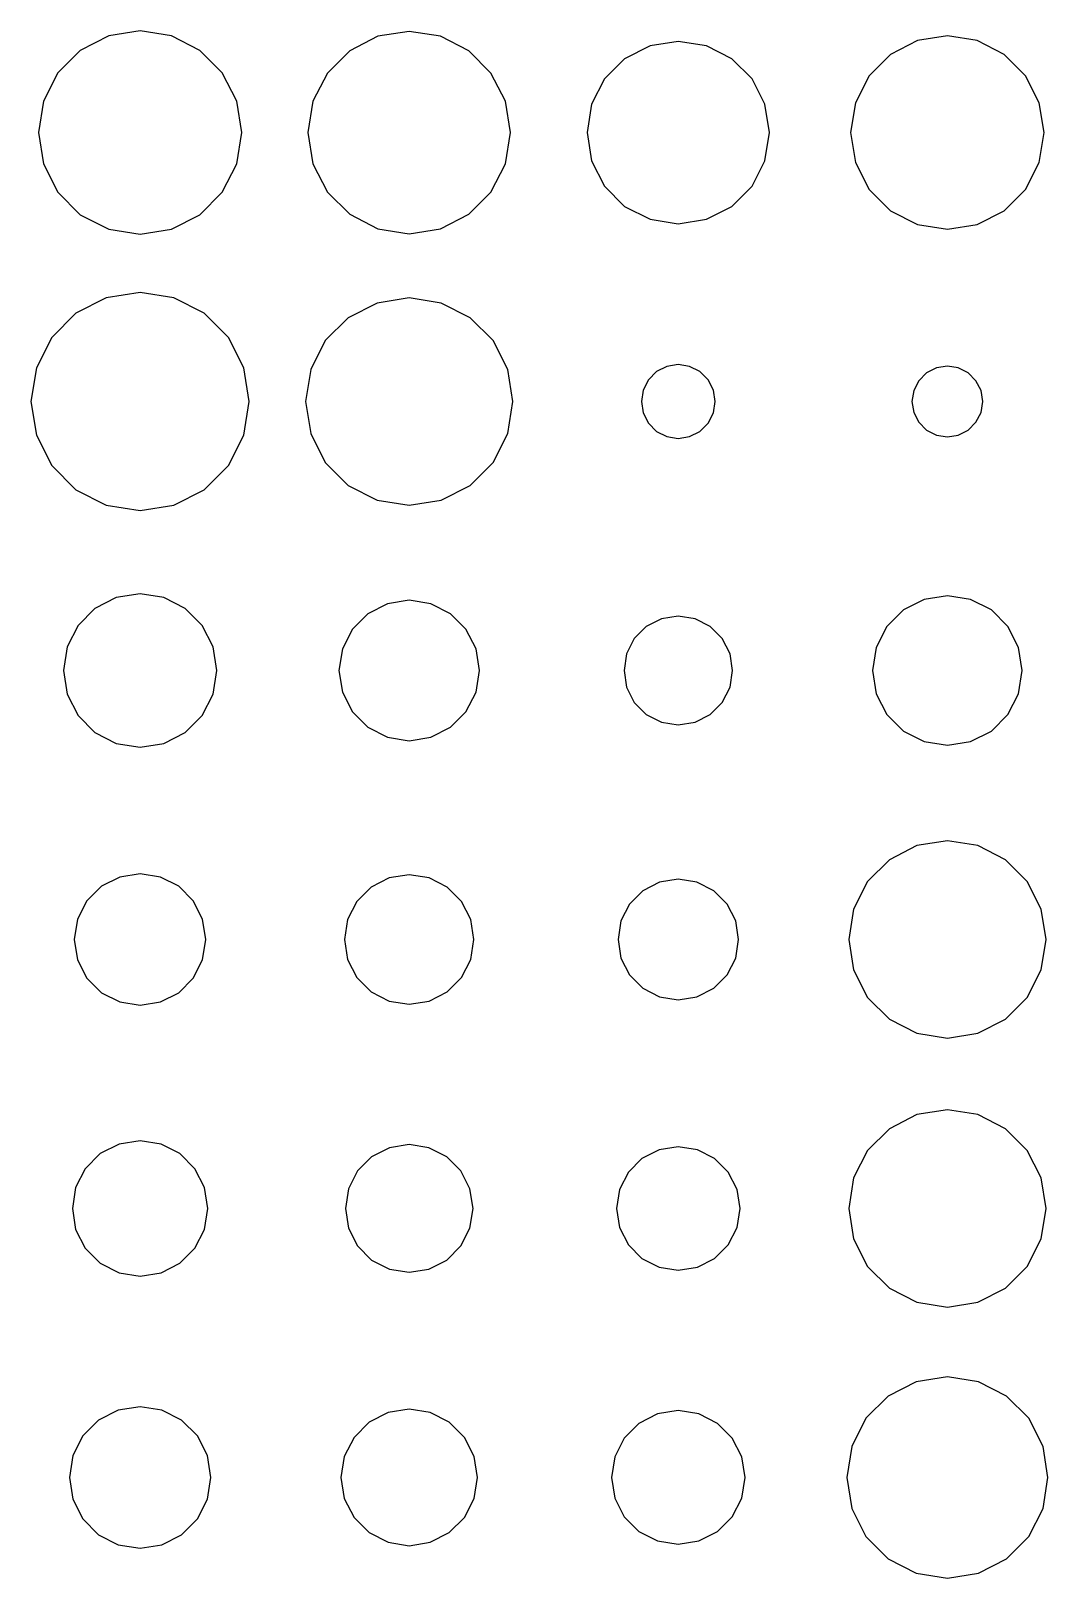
# Model space of a CAD drawing. Header units: metres. Extents: x -318 to 327, y -235 to 244.
# Drawn here: x -318.3 to -250.3, y 140.3 to 243.8 of the extents above; entities that cross this region are included whole.
import ezdxf

# ---------------------------------------------------------------- set-up
doc = ezdxf.new("R2010")
doc.units = ezdxf.units.M

msp = doc.modelspace()

# ---------------------------------------------------------------- linework, layer by layer
for p, q in [((-313.1, 243.47, -415.69), (-315, 242.5, -415.69)), ((-311, 243.8, -415.69), (-313.1, 243.47, -415.69)), ((-308.9, 243.47, -415.69), (-311, 243.8, -415.69)), ((-307, 242.5, -415.69), (-308.9, 243.47, -415.69)), ((-295.09, 243.44, -415.69), (-296.98, 242.47, -415.69)), ((-293, 243.77, -415.69), (-295.09, 243.44, -415.69)), ((-290.91, 243.44, -415.69), (-293, 243.77, -415.69)), ((-289.02, 242.47, -415.69), (-290.91, 243.44, -415.69)), ((-257, 243.47, -415.69), (-259, 243.15, -415.69)), ((-255, 243.15, -415.69), (-257, 243.47, -415.69)), ((-315, 242.5, -415.69), (-316.5, 241, -415.69)), ((-305.5, 241, -415.69), (-307, 242.5, -415.69)), ((-296.98, 242.47, -415.69), (-298.47, 240.98, -415.69)), ((-287.53, 240.98, -415.69), (-289.02, 242.47, -415.69)), ((-276.88, 242.8, -415.69), (-278.59, 241.94, -415.69)), ((-275, 243.1, -415.69), (-276.88, 242.8, -415.69)), ((-273.12, 242.8, -415.69), (-275, 243.1, -415.69)), ((-271.41, 241.94, -415.69), (-273.12, 242.8, -415.69)), ((-259, 243.15, -415.69), (-260.8, 242.23, -415.69)), ((-253.2, 242.23, -415.69), (-255, 243.15, -415.69)), ((-278.59, 241.94, -415.69), (-279.94, 240.59, -415.69)), ((-270.06, 240.59, -415.69), (-271.41, 241.94, -415.69)), ((-260.8, 242.23, -415.69), (-262.23, 240.8, -415.69)), ((-251.77, 240.8, -415.69), (-253.2, 242.23, -415.69)), ((-316.5, 241, -415.69), (-317.47, 239.1, -415.69)), ((-304.53, 239.1, -415.69), (-305.5, 241, -415.69)), ((-298.47, 240.98, -415.69), (-299.44, 239.09, -415.69)), ((-286.56, 239.09, -415.69), (-287.53, 240.98, -415.69)), ((-279.94, 240.59, -415.69), (-280.8, 238.89, -415.69)), ((-269.2, 238.89, -415.69), (-270.06, 240.59, -415.69)), ((-262.23, 240.8, -415.69), (-263.15, 239, -415.69)), ((-250.85, 239, -415.69), (-251.77, 240.8, -415.69)), ((-317.47, 239.1, -415.69), (-317.8, 237, -415.69)), ((-304.2, 237, -415.69), (-304.53, 239.1, -415.69)), ((-299.44, 239.09, -415.69), (-299.77, 237, -415.69)), ((-286.23, 237, -415.69), (-286.56, 239.09, -415.69)), ((-280.8, 238.89, -415.69), (-281.1, 237, -415.69)), ((-268.9, 237, -415.69), (-269.2, 238.89, -415.69)), ((-263.15, 239, -415.69), (-263.47, 237, -415.69)), ((-250.53, 237, -415.69), (-250.85, 239, -415.69)), ((-317.8, 237, -415.69), (-317.47, 234.9, -415.69)), ((-304.53, 234.9, -415.69), (-304.2, 237, -415.69)), ((-299.77, 237, -415.69), (-299.44, 234.91, -415.69)), ((-286.56, 234.91, -415.69), (-286.23, 237, -415.69)), ((-281.1, 237, -415.69), (-280.8, 235.11, -415.69)), ((-269.2, 235.11, -415.69), (-268.9, 237, -415.69)), ((-263.47, 237, -415.69), (-263.15, 235, -415.69)), ((-250.85, 235, -415.69), (-250.53, 237, -415.69)), ((-280.8, 235.11, -415.69), (-279.94, 233.41, -415.69)), ((-270.06, 233.41, -415.69), (-269.2, 235.11, -415.69)), ((-317.47, 234.9, -415.69), (-316.5, 233, -415.69)), ((-305.5, 233, -415.69), (-304.53, 234.9, -415.69)), ((-299.44, 234.91, -415.69), (-298.47, 233.02, -415.69)), ((-287.53, 233.02, -415.69), (-286.56, 234.91, -415.69)), ((-263.15, 235, -415.69), (-262.23, 233.2, -415.69)), ((-251.77, 233.2, -415.69), (-250.85, 235, -415.69)), ((-316.5, 233, -415.69), (-315, 231.5, -415.69)), ((-307, 231.5, -415.69), (-305.5, 233, -415.69)), ((-298.47, 233.02, -415.69), (-296.98, 231.53, -415.69)), ((-289.02, 231.53, -415.69), (-287.53, 233.02, -415.69)), ((-279.94, 233.41, -415.69), (-278.59, 232.06, -415.69)), ((-271.41, 232.06, -415.69), (-270.06, 233.41, -415.69)), ((-262.23, 233.2, -415.69), (-260.8, 231.77, -415.69)), ((-253.2, 231.77, -415.69), (-251.77, 233.2, -415.69)), ((-278.59, 232.06, -415.69), (-276.88, 231.2, -415.69)), ((-273.12, 231.2, -415.69), (-271.41, 232.06, -415.69)), ((-315, 231.5, -415.69), (-313.1, 230.53, -415.69)), ((-308.9, 230.53, -415.69), (-307, 231.5, -415.69)), ((-296.98, 231.53, -415.69), (-295.09, 230.56, -415.69)), ((-290.91, 230.56, -415.69), (-289.02, 231.53, -415.69)), ((-276.88, 231.2, -415.69), (-275, 230.9, -415.69)), ((-275, 230.9, -415.69), (-273.12, 231.2, -415.69)), ((-260.8, 231.77, -415.69), (-259, 230.85, -415.69)), ((-255, 230.85, -415.69), (-253.2, 231.77, -415.69)), ((-313.1, 230.53, -415.69), (-311, 230.2, -415.69)), ((-311, 230.2, -415.69), (-308.9, 230.53, -415.69)), ((-295.09, 230.56, -415.69), (-293, 230.23, -415.69)), ((-293, 230.23, -415.69), (-290.91, 230.56, -415.69)), ((-259, 230.85, -415.69), (-257, 230.53, -415.69)), ((-257, 230.53, -415.69), (-255, 230.85, -415.69)), ((-313.26, 225.94, -415.69), (-315.29, 224.91, -415.69)), ((-311, 226.3, -415.69), (-313.26, 225.94, -415.69)), ((-308.74, 225.94, -415.69), (-311, 226.3, -415.69)), ((-306.71, 224.91, -415.69), (-308.74, 225.94, -415.69)), ((-293, 225.93, -415.69), (-295.14, 225.59, -415.69)), ((-290.86, 225.59, -415.69), (-293, 225.93, -415.69)), ((-315.29, 224.91, -415.69), (-316.91, 223.29, -415.69)), ((-305.09, 223.29, -415.69), (-306.71, 224.91, -415.69)), ((-295.14, 225.59, -415.69), (-297.08, 224.61, -415.69)), ((-288.92, 224.61, -415.69), (-290.86, 225.59, -415.69)), ((-297.08, 224.61, -415.69), (-298.61, 223.08, -415.69)), ((-287.39, 223.08, -415.69), (-288.92, 224.61, -415.69)), ((-316.91, 223.29, -415.69), (-317.94, 221.26, -415.69)), ((-304.06, 221.26, -415.69), (-305.09, 223.29, -415.69)), ((-298.61, 223.08, -415.69), (-299.59, 221.14, -415.69)), ((-286.41, 221.14, -415.69), (-287.39, 223.08, -415.69)), ((-317.94, 221.26, -415.69), (-318.3, 219, -415.69)), ((-303.7, 219, -415.69), (-304.06, 221.26, -415.69)), ((-299.59, 221.14, -415.69), (-299.93, 219, -415.69)), ((-286.07, 219, -415.69), (-286.41, 221.14, -415.69)), ((-276.45, 221, -415.69), (-277, 220.45, -415.69)), ((-275.76, 221.35, -415.69), (-276.45, 221, -415.69)), ((-275, 221.47, -415.69), (-275.76, 221.35, -415.69)), ((-274.24, 221.35, -415.69), (-275, 221.47, -415.69)), ((-273.55, 221, -415.69), (-274.24, 221.35, -415.69)), ((-273, 220.45, -415.69), (-273.55, 221, -415.69)), ((-258.39, 220.91, -415.69), (-258.91, 220.39, -415.69)), ((-257.73, 221.25, -415.69), (-258.39, 220.91, -415.69)), ((-257, 221.37, -415.69), (-257.73, 221.25, -415.69)), ((-256.27, 221.25, -415.69), (-257, 221.37, -415.69)), ((-255.61, 220.91, -415.69), (-256.27, 221.25, -415.69)), ((-255.09, 220.39, -415.69), (-255.61, 220.91, -415.69)), ((-277.35, 219.76, -415.69), (-277.47, 219, -415.69)), ((-277, 220.45, -415.69), (-277.35, 219.76, -415.69)), ((-272.65, 219.76, -415.69), (-273, 220.45, -415.69)), ((-272.53, 219, -415.69), (-272.65, 219.76, -415.69)), ((-259.25, 219.73, -415.69), (-259.37, 219, -415.69)), ((-258.91, 220.39, -415.69), (-259.25, 219.73, -415.69)), ((-254.75, 219.73, -415.69), (-255.09, 220.39, -415.69)), ((-254.63, 219, -415.69), (-254.75, 219.73, -415.69)), ((-318.3, 219, -415.69), (-317.94, 216.74, -415.69)), ((-304.06, 216.74, -415.69), (-303.7, 219, -415.69)), ((-299.93, 219, -415.69), (-299.59, 216.86, -415.69)), ((-286.41, 216.86, -415.69), (-286.07, 219, -415.69)), ((-277.47, 219, -415.69), (-277.35, 218.24, -415.69)), ((-272.65, 218.24, -415.69), (-272.53, 219, -415.69)), ((-259.37, 219, -415.69), (-259.25, 218.27, -415.69)), ((-254.75, 218.27, -415.69), (-254.63, 219, -415.69)), ((-277.35, 218.24, -415.69), (-277, 217.55, -415.69)), ((-277, 217.55, -415.69), (-276.45, 217, -415.69)), ((-273.55, 217, -415.69), (-273, 217.55, -415.69)), ((-273, 217.55, -415.69), (-272.65, 218.24, -415.69)), ((-259.25, 218.27, -415.69), (-258.91, 217.61, -415.69)), ((-258.91, 217.61, -415.69), (-258.39, 217.09, -415.69)), ((-255.61, 217.09, -415.69), (-255.09, 217.61, -415.69)), ((-255.09, 217.61, -415.69), (-254.75, 218.27, -415.69)), ((-317.94, 216.74, -415.69), (-316.91, 214.71, -415.69)), ((-305.09, 214.71, -415.69), (-304.06, 216.74, -415.69)), ((-299.59, 216.86, -415.69), (-298.61, 214.92, -415.69)), ((-287.39, 214.92, -415.69), (-286.41, 216.86, -415.69)), ((-276.45, 217, -415.69), (-275.76, 216.65, -415.69)), ((-275.76, 216.65, -415.69), (-275, 216.53, -415.69)), ((-275, 216.53, -415.69), (-274.24, 216.65, -415.69)), ((-274.24, 216.65, -415.69), (-273.55, 217, -415.69)), ((-258.39, 217.09, -415.69), (-257.73, 216.75, -415.69)), ((-257.73, 216.75, -415.69), (-257, 216.63, -415.69)), ((-257, 216.63, -415.69), (-256.27, 216.75, -415.69)), ((-256.27, 216.75, -415.69), (-255.61, 217.09, -415.69)), ((-316.91, 214.71, -415.69), (-315.29, 213.09, -415.69)), ((-306.71, 213.09, -415.69), (-305.09, 214.71, -415.69)), ((-298.61, 214.92, -415.69), (-297.08, 213.39, -415.69)), ((-288.92, 213.39, -415.69), (-287.39, 214.92, -415.69)), ((-297.08, 213.39, -415.69), (-295.14, 212.41, -415.69)), ((-290.86, 212.41, -415.69), (-288.92, 213.39, -415.69)), ((-315.29, 213.09, -415.69), (-313.26, 212.06, -415.69)), ((-308.74, 212.06, -415.69), (-306.71, 213.09, -415.69)), ((-295.14, 212.41, -415.69), (-293, 212.07, -415.69)), ((-293, 212.07, -415.69), (-290.86, 212.41, -415.69)), ((-313.26, 212.06, -415.69), (-311, 211.7, -415.69)), ((-311, 211.7, -415.69), (-308.74, 212.06, -415.69)), ((-311, 206.13, -415.69), (-312.59, 205.88, -415.69)), ((-309.41, 205.88, -415.69), (-311, 206.13, -415.69)), ((-314.02, 205.15, -415.69), (-315.15, 204.02, -415.69)), ((-312.59, 205.88, -415.69), (-314.02, 205.15, -415.69)), ((-307.98, 205.15, -415.69), (-309.41, 205.88, -415.69)), ((-306.85, 204.02, -415.69), (-307.98, 205.15, -415.69)), ((-294.45, 205.47, -415.69), (-295.76, 204.8, -415.69)), ((-293, 205.7, -415.69), (-294.45, 205.47, -415.69)), ((-291.55, 205.47, -415.69), (-293, 205.7, -415.69)), ((-290.24, 204.8, -415.69), (-291.55, 205.47, -415.69)), ((-259.94, 205.05, -415.69), (-261.05, 203.94, -415.69)), ((-258.55, 205.76, -415.69), (-259.94, 205.05, -415.69)), ((-257, 206, -415.69), (-258.55, 205.76, -415.69)), ((-255.45, 205.76, -415.69), (-257, 206, -415.69)), ((-254.06, 205.05, -415.69), (-255.45, 205.76, -415.69)), ((-252.95, 203.94, -415.69), (-254.06, 205.05, -415.69)), ((-315.15, 204.02, -415.69), (-315.88, 202.59, -415.69)), ((-306.12, 202.59, -415.69), (-306.85, 204.02, -415.69)), ((-295.76, 204.8, -415.69), (-296.8, 203.76, -415.69)), ((-289.2, 203.76, -415.69), (-290.24, 204.8, -415.69)), ((-276.12, 204.46, -415.69), (-277.14, 203.94, -415.69)), ((-275, 204.63, -415.69), (-276.12, 204.46, -415.69)), ((-273.88, 204.46, -415.69), (-275, 204.63, -415.69)), ((-272.86, 203.94, -415.69), (-273.88, 204.46, -415.69)), ((-296.8, 203.76, -415.69), (-297.47, 202.45, -415.69)), ((-288.53, 202.45, -415.69), (-289.2, 203.76, -415.69)), ((-277.94, 203.14, -415.69), (-278.46, 202.12, -415.69)), ((-277.14, 203.94, -415.69), (-277.94, 203.14, -415.69)), ((-272.06, 203.14, -415.69), (-272.86, 203.94, -415.69)), ((-271.54, 202.12, -415.69), (-272.06, 203.14, -415.69)), ((-261.05, 203.94, -415.69), (-261.76, 202.55, -415.69)), ((-252.24, 202.55, -415.69), (-252.95, 203.94, -415.69)), ((-315.88, 202.59, -415.69), (-316.13, 201, -415.69)), ((-305.87, 201, -415.69), (-306.12, 202.59, -415.69)), ((-297.47, 202.45, -415.69), (-297.7, 201, -415.69)), ((-288.3, 201, -415.69), (-288.53, 202.45, -415.69)), ((-278.46, 202.12, -415.69), (-278.63, 201, -415.69)), ((-271.37, 201, -415.69), (-271.54, 202.12, -415.69)), ((-261.76, 202.55, -415.69), (-262, 201, -415.69)), ((-252, 201, -415.69), (-252.24, 202.55, -415.69)), ((-316.13, 201, -415.69), (-315.88, 199.41, -415.69)), ((-306.12, 199.41, -415.69), (-305.87, 201, -415.69)), ((-297.7, 201, -415.69), (-297.47, 199.55, -415.69)), ((-288.53, 199.55, -415.69), (-288.3, 201, -415.69)), ((-278.63, 201, -415.69), (-278.46, 199.88, -415.69)), ((-271.54, 199.88, -415.69), (-271.37, 201, -415.69)), ((-262, 201, -415.69), (-261.76, 199.45, -415.69)), ((-252.24, 199.45, -415.69), (-252, 201, -415.69)), ((-278.46, 199.88, -415.69), (-277.94, 198.86, -415.69)), ((-272.06, 198.86, -415.69), (-271.54, 199.88, -415.69)), ((-315.88, 199.41, -415.69), (-315.15, 197.98, -415.69)), ((-306.85, 197.98, -415.69), (-306.12, 199.41, -415.69)), ((-297.47, 199.55, -415.69), (-296.8, 198.24, -415.69)), ((-289.2, 198.24, -415.69), (-288.53, 199.55, -415.69)), ((-277.94, 198.86, -415.69), (-277.14, 198.06, -415.69)), ((-272.86, 198.06, -415.69), (-272.06, 198.86, -415.69)), ((-261.76, 199.45, -415.69), (-261.05, 198.06, -415.69)), ((-252.95, 198.06, -415.69), (-252.24, 199.45, -415.69)), ((-315.15, 197.98, -415.69), (-314.02, 196.85, -415.69)), ((-307.98, 196.85, -415.69), (-306.85, 197.98, -415.69)), ((-296.8, 198.24, -415.69), (-295.76, 197.2, -415.69)), ((-290.24, 197.2, -415.69), (-289.2, 198.24, -415.69)), ((-277.14, 198.06, -415.69), (-276.12, 197.54, -415.69)), ((-273.88, 197.54, -415.69), (-272.86, 198.06, -415.69)), ((-261.05, 198.06, -415.69), (-259.94, 196.95, -415.69)), ((-254.06, 196.95, -415.69), (-252.95, 198.06, -415.69)), ((-314.02, 196.85, -415.69), (-312.59, 196.12, -415.69)), ((-309.41, 196.12, -415.69), (-307.98, 196.85, -415.69)), ((-295.76, 197.2, -415.69), (-294.45, 196.53, -415.69)), ((-291.55, 196.53, -415.69), (-290.24, 197.2, -415.69)), ((-276.12, 197.54, -415.69), (-275, 197.37, -415.69)), ((-275, 197.37, -415.69), (-273.88, 197.54, -415.69)), ((-259.94, 196.95, -415.69), (-258.55, 196.24, -415.69)), ((-255.45, 196.24, -415.69), (-254.06, 196.95, -415.69)), ((-312.59, 196.12, -415.69), (-311, 195.87, -415.69)), ((-311, 195.87, -415.69), (-309.41, 196.12, -415.69)), ((-294.45, 196.53, -415.69), (-293, 196.3, -415.69)), ((-293, 196.3, -415.69), (-291.55, 196.53, -415.69)), ((-258.55, 196.24, -415.69), (-257, 196, -415.69)), ((-257, 196, -415.69), (-255.45, 196.24, -415.69)), ((-257, 189.6, -415.69), (-259.04, 189.28, -415.69)), ((-254.96, 189.28, -415.69), (-257, 189.6, -415.69)), ((-259.04, 189.28, -415.69), (-260.88, 188.34, -415.69)), ((-253.12, 188.34, -415.69), (-254.96, 189.28, -415.69)), ((-311, 187.4, -415.69), (-312.36, 187.18, -415.69)), ((-309.64, 187.18, -415.69), (-311, 187.4, -415.69)), ((-260.88, 188.34, -415.69), (-262.34, 186.88, -415.69)), ((-251.66, 186.88, -415.69), (-253.12, 188.34, -415.69)), ((-313.59, 186.56, -415.69), (-314.56, 185.59, -415.69)), ((-312.36, 187.18, -415.69), (-313.59, 186.56, -415.69)), ((-308.41, 186.56, -415.69), (-309.64, 187.18, -415.69)), ((-307.44, 185.59, -415.69), (-308.41, 186.56, -415.69)), ((-295.55, 186.51, -415.69), (-296.51, 185.55, -415.69)), ((-294.34, 187.12, -415.69), (-295.55, 186.51, -415.69)), ((-293, 187.33, -415.69), (-294.34, 187.12, -415.69)), ((-291.66, 187.12, -415.69), (-293, 187.33, -415.69)), ((-290.45, 186.51, -415.69), (-291.66, 187.12, -415.69)), ((-289.49, 185.55, -415.69), (-290.45, 186.51, -415.69)), ((-276.25, 186.84, -415.69), (-277.37, 186.26, -415.69)), ((-275, 187.03, -415.69), (-276.25, 186.84, -415.69)), ((-273.75, 186.84, -415.69), (-275, 187.03, -415.69)), ((-272.63, 186.26, -415.69), (-273.75, 186.84, -415.69)), ((-262.34, 186.88, -415.69), (-263.28, 185.04, -415.69)), ((-250.72, 185.04, -415.69), (-251.66, 186.88, -415.69)), ((-314.56, 185.59, -415.69), (-315.18, 184.36, -415.69)), ((-306.82, 184.36, -415.69), (-307.44, 185.59, -415.69)), ((-296.51, 185.55, -415.69), (-297.12, 184.34, -415.69)), ((-288.88, 184.34, -415.69), (-289.49, 185.55, -415.69)), ((-278.26, 185.37, -415.69), (-278.84, 184.25, -415.69)), ((-277.37, 186.26, -415.69), (-278.26, 185.37, -415.69)), ((-271.74, 185.37, -415.69), (-272.63, 186.26, -415.69)), ((-271.16, 184.25, -415.69), (-271.74, 185.37, -415.69)), ((-315.18, 184.36, -415.69), (-315.4, 183, -415.69)), ((-306.6, 183, -415.69), (-306.82, 184.36, -415.69)), ((-297.12, 184.34, -415.69), (-297.33, 183, -415.69)), ((-288.67, 183, -415.69), (-288.88, 184.34, -415.69)), ((-263.28, 185.04, -415.69), (-263.6, 183, -415.69)), ((-250.4, 183, -415.69), (-250.72, 185.04, -415.69)), ((-278.84, 184.25, -415.69), (-279.03, 183, -415.69)), ((-270.97, 183, -415.69), (-271.16, 184.25, -415.69)), ((-315.4, 183, -415.69), (-315.18, 181.64, -415.69)), ((-306.82, 181.64, -415.69), (-306.6, 183, -415.69)), ((-297.33, 183, -415.69), (-297.12, 181.66, -415.69)), ((-288.88, 181.66, -415.69), (-288.67, 183, -415.69)), ((-279.03, 183, -415.69), (-278.84, 181.75, -415.69)), ((-271.16, 181.75, -415.69), (-270.97, 183, -415.69)), ((-263.6, 183, -415.69), (-263.28, 180.96, -415.69)), ((-250.72, 180.96, -415.69), (-250.4, 183, -415.69)), ((-315.18, 181.64, -415.69), (-314.56, 180.41, -415.69)), ((-307.44, 180.41, -415.69), (-306.82, 181.64, -415.69)), ((-297.12, 181.66, -415.69), (-296.51, 180.45, -415.69)), ((-289.49, 180.45, -415.69), (-288.88, 181.66, -415.69)), ((-278.84, 181.75, -415.69), (-278.26, 180.63, -415.69)), ((-271.74, 180.63, -415.69), (-271.16, 181.75, -415.69)), ((-314.56, 180.41, -415.69), (-313.59, 179.44, -415.69)), ((-308.41, 179.44, -415.69), (-307.44, 180.41, -415.69)), ((-296.51, 180.45, -415.69), (-295.55, 179.49, -415.69)), ((-290.45, 179.49, -415.69), (-289.49, 180.45, -415.69)), ((-278.26, 180.63, -415.69), (-277.37, 179.74, -415.69)), ((-272.63, 179.74, -415.69), (-271.74, 180.63, -415.69)), ((-263.28, 180.96, -415.69), (-262.34, 179.12, -415.69)), ((-251.66, 179.12, -415.69), (-250.72, 180.96, -415.69)), ((-313.59, 179.44, -415.69), (-312.36, 178.82, -415.69)), ((-309.64, 178.82, -415.69), (-308.41, 179.44, -415.69)), ((-295.55, 179.49, -415.69), (-294.34, 178.88, -415.69)), ((-291.66, 178.88, -415.69), (-290.45, 179.49, -415.69)), ((-277.37, 179.74, -415.69), (-276.25, 179.16, -415.69)), ((-276.25, 179.16, -415.69), (-275, 178.97, -415.69)), ((-275, 178.97, -415.69), (-273.75, 179.16, -415.69)), ((-273.75, 179.16, -415.69), (-272.63, 179.74, -415.69)), ((-262.34, 179.12, -415.69), (-260.88, 177.66, -415.69)), ((-253.12, 177.66, -415.69), (-251.66, 179.12, -415.69)), ((-312.36, 178.82, -415.69), (-311, 178.6, -415.69)), ((-311, 178.6, -415.69), (-309.64, 178.82, -415.69)), ((-294.34, 178.88, -415.69), (-293, 178.67, -415.69)), ((-293, 178.67, -415.69), (-291.66, 178.88, -415.69)), ((-260.88, 177.66, -415.69), (-259.04, 176.72, -415.69)), ((-254.96, 176.72, -415.69), (-253.12, 177.66, -415.69)), ((-259.04, 176.72, -415.69), (-257, 176.4, -415.69)), ((-257, 176.4, -415.69), (-254.96, 176.72, -415.69)), ((-259.04, 171.28, -415.69), (-260.88, 170.34, -415.69)), ((-257, 171.6, -415.69), (-259.04, 171.28, -415.69)), ((-254.96, 171.28, -415.69), (-257, 171.6, -415.69)), ((-253.12, 170.34, -415.69), (-254.96, 171.28, -415.69)), ((-260.88, 170.34, -415.69), (-262.34, 168.88, -415.69)), ((-251.66, 168.88, -415.69), (-253.12, 170.34, -415.69)), ((-312.4, 169.31, -415.69), (-313.66, 168.67, -415.69)), ((-311, 169.53, -415.69), (-312.4, 169.31, -415.69)), ((-309.6, 169.31, -415.69), (-311, 169.53, -415.69)), ((-308.34, 168.67, -415.69), (-309.6, 169.31, -415.69)), ((-294.32, 169.06, -415.69), (-295.51, 168.45, -415.69)), ((-293, 169.27, -415.69), (-294.32, 169.06, -415.69)), ((-291.68, 169.06, -415.69), (-293, 169.27, -415.69)), ((-290.49, 168.45, -415.69), (-291.68, 169.06, -415.69)), ((-276.28, 168.93, -415.69), (-277.43, 168.34, -415.69)), ((-275, 169.13, -415.69), (-276.28, 168.93, -415.69)), ((-273.72, 168.93, -415.69), (-275, 169.13, -415.69)), ((-272.57, 168.34, -415.69), (-273.72, 168.93, -415.69)), ((-262.34, 168.88, -415.69), (-263.28, 167.04, -415.69)), ((-250.72, 167.04, -415.69), (-251.66, 168.88, -415.69)), ((-313.66, 168.67, -415.69), (-314.67, 167.66, -415.69)), ((-307.33, 167.66, -415.69), (-308.34, 168.67, -415.69)), ((-295.51, 168.45, -415.69), (-296.45, 167.51, -415.69)), ((-289.55, 167.51, -415.69), (-290.49, 168.45, -415.69)), ((-277.43, 168.34, -415.69), (-278.34, 167.43, -415.69)), ((-271.66, 167.43, -415.69), (-272.57, 168.34, -415.69)), ((-314.67, 167.66, -415.69), (-315.31, 166.4, -415.69)), ((-306.69, 166.4, -415.69), (-307.33, 167.66, -415.69)), ((-296.45, 167.51, -415.69), (-297.06, 166.32, -415.69)), ((-288.94, 166.32, -415.69), (-289.55, 167.51, -415.69)), ((-278.34, 167.43, -415.69), (-278.93, 166.28, -415.69)), ((-271.07, 166.28, -415.69), (-271.66, 167.43, -415.69)), ((-263.28, 167.04, -415.69), (-263.6, 165, -415.69)), ((-250.4, 165, -415.69), (-250.72, 167.04, -415.69)), ((-315.31, 166.4, -415.69), (-315.53, 165, -415.69)), ((-306.47, 165, -415.69), (-306.69, 166.4, -415.69)), ((-297.06, 166.32, -415.69), (-297.27, 165, -415.69)), ((-288.73, 165, -415.69), (-288.94, 166.32, -415.69)), ((-278.93, 166.28, -415.69), (-279.13, 165, -415.69)), ((-270.87, 165, -415.69), (-271.07, 166.28, -415.69)), ((-315.53, 165, -415.69), (-315.31, 163.6, -415.69)), ((-306.69, 163.6, -415.69), (-306.47, 165, -415.69)), ((-297.27, 165, -415.69), (-297.06, 163.68, -415.69)), ((-288.94, 163.68, -415.69), (-288.73, 165, -415.69)), ((-279.13, 165, -415.69), (-278.93, 163.72, -415.69)), ((-271.07, 163.72, -415.69), (-270.87, 165, -415.69)), ((-263.6, 165, -415.69), (-263.28, 162.96, -415.69)), ((-250.72, 162.96, -415.69), (-250.4, 165, -415.69)), ((-315.31, 163.6, -415.69), (-314.67, 162.34, -415.69)), ((-307.33, 162.34, -415.69), (-306.69, 163.6, -415.69)), ((-297.06, 163.68, -415.69), (-296.45, 162.49, -415.69)), ((-289.55, 162.49, -415.69), (-288.94, 163.68, -415.69)), ((-278.93, 163.72, -415.69), (-278.34, 162.57, -415.69)), ((-271.66, 162.57, -415.69), (-271.07, 163.72, -415.69)), ((-278.34, 162.57, -415.69), (-277.43, 161.66, -415.69)), ((-272.57, 161.66, -415.69), (-271.66, 162.57, -415.69)), ((-263.28, 162.96, -415.69), (-262.34, 161.12, -415.69)), ((-251.66, 161.12, -415.69), (-250.72, 162.96, -415.69)), ((-314.67, 162.34, -415.69), (-313.66, 161.33, -415.69)), ((-308.34, 161.33, -415.69), (-307.33, 162.34, -415.69)), ((-296.45, 162.49, -415.69), (-295.51, 161.55, -415.69)), ((-295.51, 161.55, -415.69), (-294.32, 160.94, -415.69)), ((-291.68, 160.94, -415.69), (-290.49, 161.55, -415.69)), ((-290.49, 161.55, -415.69), (-289.55, 162.49, -415.69)), ((-277.43, 161.66, -415.69), (-276.28, 161.07, -415.69)), ((-273.72, 161.07, -415.69), (-272.57, 161.66, -415.69)), ((-313.66, 161.33, -415.69), (-312.4, 160.69, -415.69)), ((-312.4, 160.69, -415.69), (-311, 160.47, -415.69)), ((-311, 160.47, -415.69), (-309.6, 160.69, -415.69)), ((-309.6, 160.69, -415.69), (-308.34, 161.33, -415.69)), ((-294.32, 160.94, -415.69), (-293, 160.73, -415.69)), ((-293, 160.73, -415.69), (-291.68, 160.94, -415.69)), ((-276.28, 161.07, -415.69), (-275, 160.87, -415.69)), ((-275, 160.87, -415.69), (-273.72, 161.07, -415.69)), ((-262.34, 161.12, -415.69), (-260.88, 159.66, -415.69)), ((-253.12, 159.66, -415.69), (-251.66, 161.12, -415.69)), ((-260.88, 159.66, -415.69), (-259.04, 158.72, -415.69)), ((-254.96, 158.72, -415.69), (-253.12, 159.66, -415.69)), ((-259.04, 158.72, -415.69), (-257, 158.4, -415.69)), ((-257, 158.4, -415.69), (-254.96, 158.72, -415.69)), ((-259.08, 153.4, -415.69), (-260.96, 152.45, -415.69)), ((-257, 153.73, -415.69), (-259.08, 153.4, -415.69)), ((-254.92, 153.4, -415.69), (-257, 153.73, -415.69)), ((-253.04, 152.45, -415.69), (-254.92, 153.4, -415.69)), ((-260.96, 152.45, -415.69), (-262.45, 150.96, -415.69)), ((-251.55, 150.96, -415.69), (-253.04, 152.45, -415.69)), ((-312.46, 151.5, -415.69), (-313.78, 150.83, -415.69)), ((-311, 151.73, -415.69), (-312.46, 151.5, -415.69)), ((-309.54, 151.5, -415.69), (-311, 151.73, -415.69)), ((-308.22, 150.83, -415.69), (-309.54, 151.5, -415.69)), ((-294.41, 151.34, -415.69), (-295.68, 150.69, -415.69)), ((-293, 151.57, -415.69), (-294.41, 151.34, -415.69)), ((-291.59, 151.34, -415.69), (-293, 151.57, -415.69)), ((-290.32, 150.69, -415.69), (-291.59, 151.34, -415.69)), ((-276.38, 151.25, -415.69), (-277.63, 150.61, -415.69)), ((-275, 151.47, -415.69), (-276.38, 151.25, -415.69)), ((-273.62, 151.25, -415.69), (-275, 151.47, -415.69)), ((-272.37, 150.61, -415.69), (-273.62, 151.25, -415.69)), ((-313.78, 150.83, -415.69), (-314.83, 149.78, -415.69)), ((-307.17, 149.78, -415.69), (-308.22, 150.83, -415.69)), ((-295.68, 150.69, -415.69), (-296.69, 149.68, -415.69)), ((-289.31, 149.68, -415.69), (-290.32, 150.69, -415.69)), ((-277.63, 150.61, -415.69), (-278.61, 149.63, -415.69)), ((-271.39, 149.63, -415.69), (-272.37, 150.61, -415.69)), ((-262.45, 150.96, -415.69), (-263.4, 149.08, -415.69)), ((-250.6, 149.08, -415.69), (-251.55, 150.96, -415.69)), ((-314.83, 149.78, -415.69), (-315.5, 148.46, -415.69)), ((-306.5, 148.46, -415.69), (-307.17, 149.78, -415.69)), ((-296.69, 149.68, -415.69), (-297.34, 148.41, -415.69)), ((-288.66, 148.41, -415.69), (-289.31, 149.68, -415.69)), ((-278.61, 149.63, -415.69), (-279.25, 148.38, -415.69)), ((-270.75, 148.38, -415.69), (-271.39, 149.63, -415.69)), ((-315.5, 148.46, -415.69), (-315.73, 147, -415.69)), ((-306.27, 147, -415.69), (-306.5, 148.46, -415.69)), ((-297.34, 148.41, -415.69), (-297.57, 147, -415.69)), ((-288.43, 147, -415.69), (-288.66, 148.41, -415.69)), ((-279.25, 148.38, -415.69), (-279.47, 147, -415.69)), ((-270.53, 147, -415.69), (-270.75, 148.38, -415.69)), ((-263.4, 149.08, -415.69), (-263.73, 147, -415.69)), ((-250.27, 147, -415.69), (-250.6, 149.08, -415.69)), ((-315.73, 147, -415.69), (-315.5, 145.54, -415.69)), ((-306.5, 145.54, -415.69), (-306.27, 147, -415.69)), ((-297.57, 147, -415.69), (-297.34, 145.59, -415.69)), ((-288.66, 145.59, -415.69), (-288.43, 147, -415.69)), ((-279.47, 147, -415.69), (-279.25, 145.62, -415.69)), ((-270.75, 145.62, -415.69), (-270.53, 147, -415.69)), ((-263.73, 147, -415.69), (-263.4, 144.92, -415.69)), ((-250.6, 144.92, -415.69), (-250.27, 147, -415.69)), ((-315.5, 145.54, -415.69), (-314.83, 144.22, -415.69)), ((-307.17, 144.22, -415.69), (-306.5, 145.54, -415.69)), ((-297.34, 145.59, -415.69), (-296.69, 144.32, -415.69)), ((-289.31, 144.32, -415.69), (-288.66, 145.59, -415.69)), ((-279.25, 145.62, -415.69), (-278.61, 144.37, -415.69)), ((-271.39, 144.37, -415.69), (-270.75, 145.62, -415.69)), ((-314.83, 144.22, -415.69), (-313.78, 143.17, -415.69)), ((-308.22, 143.17, -415.69), (-307.17, 144.22, -415.69)), ((-296.69, 144.32, -415.69), (-295.68, 143.31, -415.69)), ((-290.32, 143.31, -415.69), (-289.31, 144.32, -415.69)), ((-278.61, 144.37, -415.69), (-277.63, 143.39, -415.69)), ((-272.37, 143.39, -415.69), (-271.39, 144.37, -415.69)), ((-263.4, 144.92, -415.69), (-262.45, 143.04, -415.69)), ((-251.55, 143.04, -415.69), (-250.6, 144.92, -415.69)), ((-313.78, 143.17, -415.69), (-312.46, 142.5, -415.69)), ((-309.54, 142.5, -415.69), (-308.22, 143.17, -415.69)), ((-295.68, 143.31, -415.69), (-294.41, 142.66, -415.69)), ((-291.59, 142.66, -415.69), (-290.32, 143.31, -415.69)), ((-277.63, 143.39, -415.69), (-276.38, 142.75, -415.69)), ((-273.62, 142.75, -415.69), (-272.37, 143.39, -415.69)), ((-262.45, 143.04, -415.69), (-260.96, 141.55, -415.69)), ((-253.04, 141.55, -415.69), (-251.55, 143.04, -415.69)), ((-312.46, 142.5, -415.69), (-311, 142.27, -415.69)), ((-311, 142.27, -415.69), (-309.54, 142.5, -415.69)), ((-294.41, 142.66, -415.69), (-293, 142.43, -415.69)), ((-293, 142.43, -415.69), (-291.59, 142.66, -415.69)), ((-276.38, 142.75, -415.69), (-275, 142.53, -415.69)), ((-275, 142.53, -415.69), (-273.62, 142.75, -415.69)), ((-260.96, 141.55, -415.69), (-259.08, 140.6, -415.69)), ((-254.92, 140.6, -415.69), (-253.04, 141.55, -415.69)), ((-259.08, 140.6, -415.69), (-257, 140.27, -415.69)), ((-257, 140.27, -415.69), (-254.92, 140.6, -415.69))]:
    msp.add_line(p, q)

doc.saveas('drawing.dxf')
